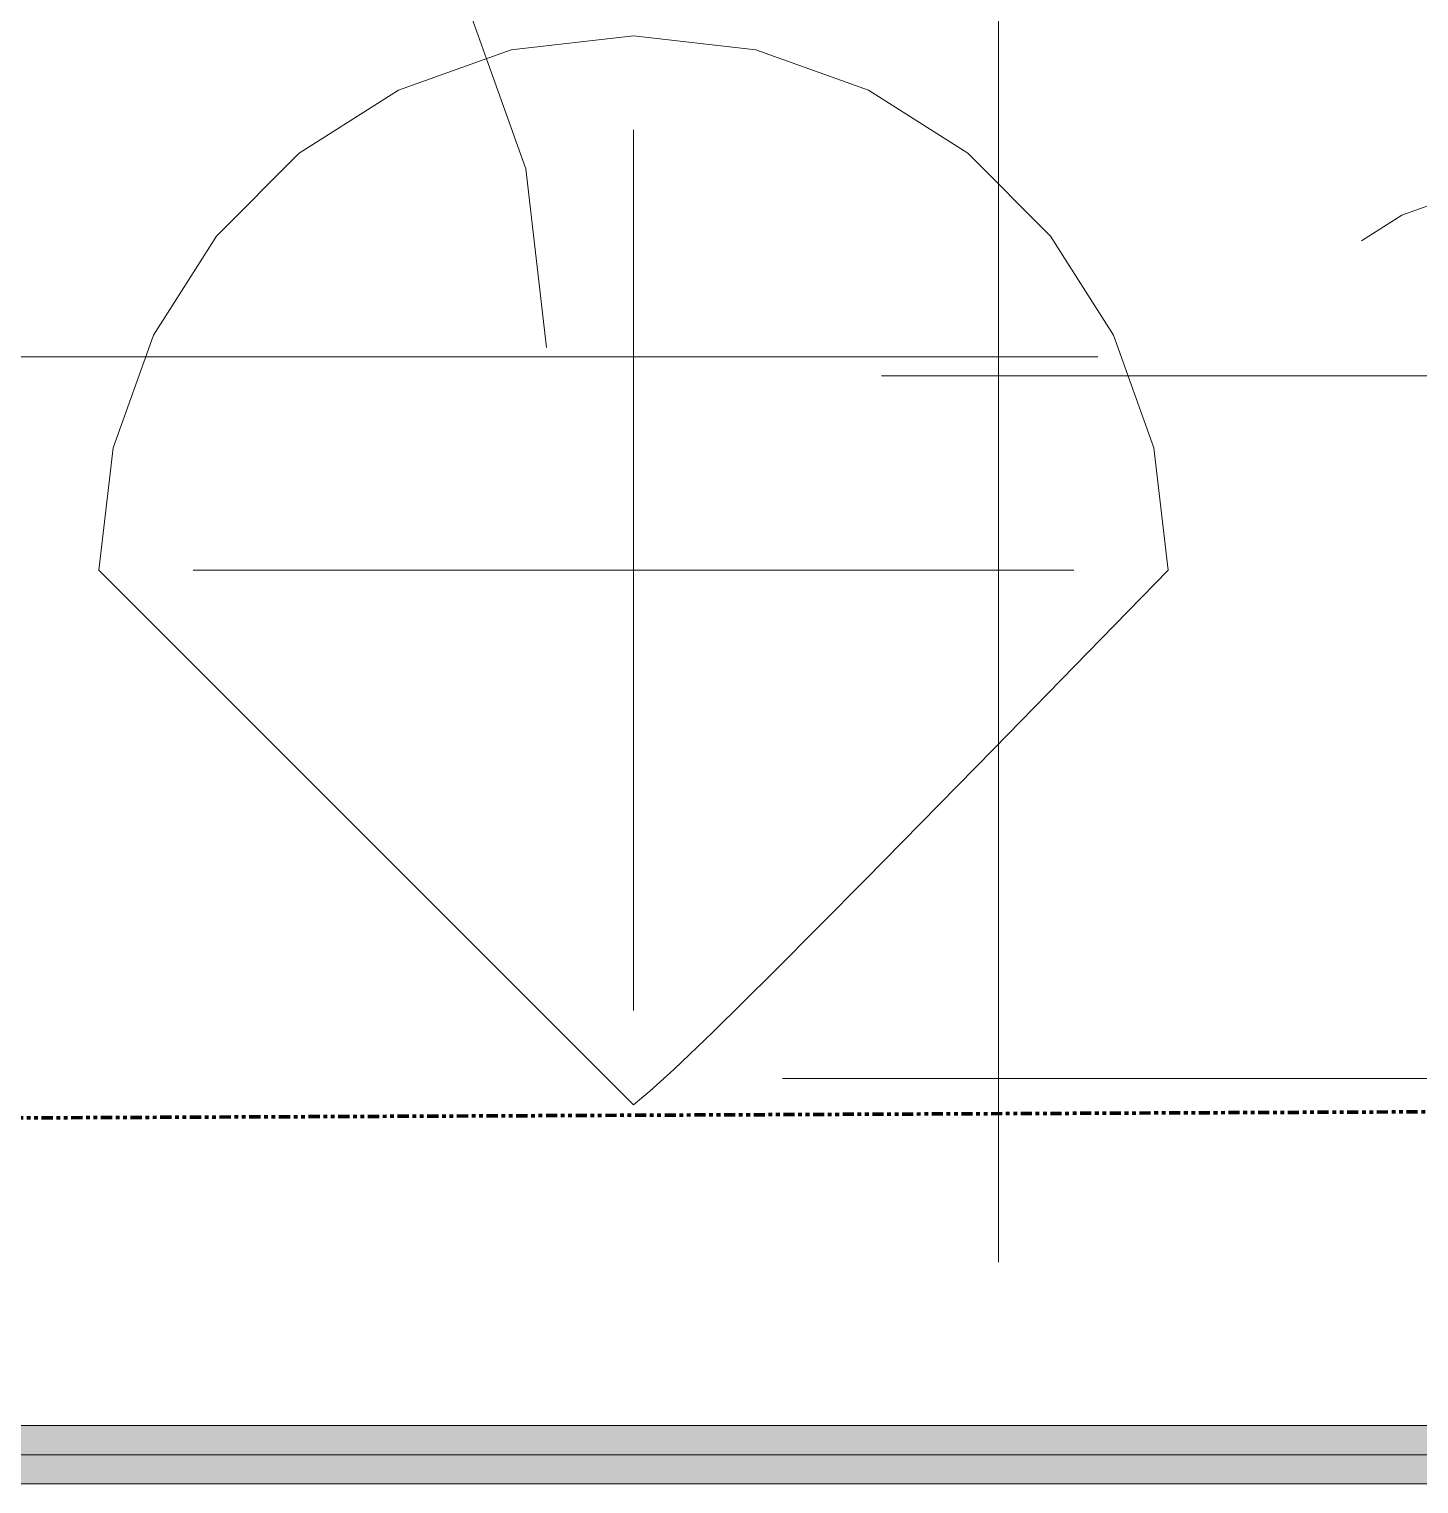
# Model space of a CAD drawing. Header units: inches. Extents: x 9391 to 11530, y 1186 to 2858.
# Drawn here: x 11108.25 to 11155.09, y 2603.6 to 2652.62 of the extents above; entities that cross this region are included whole.
import ezdxf

# ---------------------------------------------------------------- set-up
doc = ezdxf.new("R2010")
doc.units = ezdxf.units.IN
doc.header["$MEASUREMENT"] = 0
doc.linetypes.add('Double Dash 3_8_', pattern=[1, 0.375, -0.125, 0.125, -0.125, 0.125, -0.125])
for name, color, linetype, lineweight in [('A-DETL-GENF-1', 254, 'Continuous', 9), ('A-DETL-GENF-3', 9, 'Continuous', 9), ('A-FLOR-HRAL', 11, 'Continuous', 9), ('C-PROP-LINE', 91, 'Double Dash 3_8_', 211)]:
    doc.layers.add(name, color=color, linetype=linetype, lineweight=lineweight)

# ---------------------------------------------------------------- blocks, each defined once
blk = doc.blocks.new('meyer lilac 26082 - meyer lilac 26082-1542758-FLOOR PLAN - ROOF')
at = {"layer": 'A-DETL-GENF-1'}
for p, q in [((24.821, 12.146), (25.573, 10.045)), ((8.214, 0), (15.995, 0)), ((15.995, 0), (24.248, 0)), ((24.248, 0), (25.806, 0)), ((25.806, 0), (27.312, 0)), ((27.312, 0), (28.715, 0)), ((31.557, 0), (28.492, 0)), ((28.715, 0), (29.963, 0)), ((29.963, 0), (31.005, 0)), ((31.005, 0), (31.79, 0)), ((35.566, 0), (31.557, 0)), ((31.79, 0), (32.265, 0)), ((32.265, 0), (32.554, 0)), ((32.554, 0), (32.819, 0)), ((32.819, 0), (33.063, 0)), ((33.063, 0), (33.29, 0)), ((33.29, 0), (33.505, 0)), ((33.505, 0), (33.712, 0)), ((33.712, 0), (33.915, 0)), ((33.915, 0), (38.395, 0)), ((43.818, 0), (35.566, 0)), ((38.395, 0), (41.932, 0)), ((46.176, 0), (41.696, 0)), ((41.696, 0), (43.818, 0)), ((41.932, 0), (46.176, 0)), ((12.93, 0), (7.979, 0)), ((25.191, 0), (12.93, 0)), ((28.492, 0), (25.191, 0))]:
    blk.add_line(p, q, dxfattribs=at)
at = {"layer": 'A-DETL-GENF-3'}
for p, q in [((25.573, 10.045), (26.902, 6.331)), ((26.902, 6.331), (27.595, 0.317))]:
    blk.add_line(p, q, dxfattribs=at)
blk = doc.blocks.new('switchgrass 26764 - switchgrass 26764-1542757-FLOOR PLAN - ROOF')
at = {"layer": 'A-DETL-GENF-1'}
for p, q in [((-4.127, 17.537), (0, 18.013)), ((0, 18.013), (4.127, 17.537)), ((-7.918, 16.181), (-4.127, 17.537)), ((4.127, 17.537), (7.918, 16.181)), ((-11.263, 14.053), (-7.918, 16.181)), ((7.918, 16.181), (11.263, 14.053)), ((0, 14.405), (0, 14.839)), ((0, 14.839), (0, 14.458)), ((0, 14.458), (0, 13.454)), ((0, 13.828), (0, 14.405)), ((0, 10.265), (0, 14.289)), ((0, 14.289), (0, 13.936)), ((-14.053, 11.263), (-11.263, 14.053)), ((0, 13.936), (0, 13.61)), ((0, 13.378), (0, 13.828)), ((11.263, 14.053), (14.053, 11.263)), ((0, 13.61), (0, 13.295)), ((0, 13.454), (0, 12.037)), ((0, 12.844), (0, 13.378)), ((0, 13.295), (0, 12.976)), ((0, 12.976), (0, 11.829)), ((0, 12.667), (0, 12.957)), ((0, 12.957), (0, 12.8)), ((0, 12.246), (0, 12.844)), ((0, 12.8), (0, 12.372)), ((0, 10.496), (0, 12.667)), ((0, 12.372), (0, 11.733)), ((0, 11.501), (0, 12.351)), ((0, 12.351), (0, 12.043)), ((0, 11.603), (0, 12.246)), ((0, 12.043), (0, 11.232)), ((0, 12.037), (0, 10.417)), ((0, 11.829), (0, 11.54)), ((0, 11.654), (0, 11.799)), ((0, 11.799), (0, 10.933)), ((0, 11.733), (0, 10.947)), ((0, 9.048), (0, 11.654)), ((0, 10.348), (0, 11.631)), ((0, 11.631), (0, 11.52)), ((0, 10.933), (0, 11.603)), ((0, 11.54), (0, 10.978)), ((0, 11.52), (0, 11.214)), ((0, 10.527), (0, 11.501)), ((-16.181, 7.918), (-14.053, 11.263)), ((0, 11.232), (0, 10.088)), ((0, 11.214), (0, 10.758)), ((0, 10.978), (0, 10.483)), ((0, 10.947), (0, 10.076)), ((14.053, 11.263), (16.181, 7.918)), ((0, 10.758), (0, 10.197)), ((0, 9.507), (0, 10.527)), ((0, 7.456), (0, 10.496)), ((0, 10.483), (0, 8.324)), ((0, 10.417), (0, 8.805)), ((0, 9.308), (0, 10.348)), ((0, 9.868), (0, 10.265)), ((0, 10.206), (0, 10.221)), ((0, 10.221), (0, 10.153)), ((0, 8.491), (0, 10.206)), ((0, 10.197), (0, 9.575)), ((0, 10.153), (0, 9.631)), ((0, 10.088), (0, 8.78)), ((0, 10.076), (0, 9.181)), ((0, 9.488), (0, 9.868)), ((0, 9.631), (0, 9.193)), ((0, 9.575), (0, 8.936)), ((0, 8.519), (0, 9.507)), ((0, 8.414), (0, 9.488)), ((0, 8.493), (0, 9.308)), ((0, 9.193), (0, 9.145)), ((0, 9.181), (0, 8.324)), ((0, 9.145), (0, 8.98)), ((0, 8.324), (0, 9.048)), ((0, 8.98), (0, 8.084)), ((0, 8.936), (0, 8.324)), ((0, 8.805), (0, 7.41)), ((0, 8.78), (0, 7.479)), ((0, 7.639), (0, 8.519)), ((0, 7.888), (0, 8.493)), ((0, 7.298), (0, 8.491)), ((0, 8.185), (0, 8.469)), ((0, 8.469), (0, 8.464)), ((0, 8.464), (0, 6.519)), ((0, 8.324), (0, 8.414)), ((-17.537, 4.127), (-16.181, 7.918)), ((0, 8.324), (0, 7.166)), ((0, 5.443), (0, 8.185)), ((0, 8.084), (0, 7.456)), ((0, 7.476), (0, 7.888)), ((16.181, 7.918), (17.537, 4.127)), ((0, 6.947), (0, 7.639)), ((0, 4.415), (0, 7.6)), ((0, 7.6), (0, 7.525)), ((0, 7.525), (0, 7.312)), ((0, 7.479), (0, 6.354)), ((0, 7.166), (0, 7.476)), ((0, 7.41), (0, 6.442)), ((0, 7.312), (0, 6.981)), ((0, 6.531), (0, 7.298)), ((0, 6.981), (0, 6.55)), ((0, 6.519), (0, 6.947)), ((0, 6.55), (0, 6.038)), ((0, 6.098), (0, 6.531)), ((0, 6.442), (0, 4.415)), ((0, 6.354), (0, 5.574)), ((0, 5.858), (0, 6.098)), ((0, 6.038), (0, 5.465)), ((0, 5.764), (0, 5.863)), ((0, 5.863), (0, 5.858)), ((0, 5.639), (0, 5.764)), ((0, 5.217), (0, 5.639)), ((0, 5.574), (0, 4.37)), ((0, 5.465), (0, 4.85)), ((0, 5.284), (0, 5.443)), ((0, 4.831), (0, 5.284)), ((0, 5.093), (0, 5.217)), ((0, 4.995), (0, 5.093)), ((0, 5.002), (0, 5.012)), ((0, 5.012), (0, 5)), ((0, 4.97), (0, 5.002)), ((0, 5), (0, 4.995)), ((0, 4.907), (0, 4.97)), ((0, 4.807), (0, 4.907)), ((0, 4.85), (0, 4.831)), ((0, 4.66), (0, 4.807)), ((0, -3.367), (0, 4.66)), ((-18.013, 0), (-17.537, 4.127)), ((0, 4.37), (0, 3.547)), ((17.537, 4.127), (18.013, 0)), ((0, 3.547), (0, 2.873)), ((0, 2.873), (0, 2.332)), ((0, 2.332), (0, 1.901)), ((0, 1.901), (0, 1.086)), ((0, 1.086), (0, 0.615)), ((0, 0.654), (0, 0.666)), ((0, 0.666), (0, 0.666)), ((0, 0.666), (0, 0.651)), ((0, 0.631), (0, 0.654)), ((0, 0.651), (0, 0.362)), ((0, 0.598), (0, 0.631)), ((0, 0.615), (0, 0.354)), ((0, 0.556), (0, 0.598)), ((0, 0.507), (0, 0.556)), ((0, 0.354), (0, 0.507)), ((-18.013, 0), (0, -18.013)), ((-11.501, 0), (-12.351, 0)), ((-12.351, 0), (-12.043, 0)), ((-12.043, 0), (-11.232, 0)), ((-10.527, 0), (-11.501, 0)), ((-11.232, 0), (-10.088, 0)), ((-9.507, 0), (-10.527, 0)), ((-10.088, 0), (-8.78, 0)), ((-8.519, 0), (-9.507, 0)), ((-8.78, 0), (-7.479, 0)), ((-7.639, 0), (-8.519, 0)), ((-8.464, 0), (-6.519, 0)), ((-6.947, 0), (-7.639, 0)), ((-7.479, 0), (-6.354, 0)), ((-6.519, 0), (-6.947, 0)), ((-6.354, 0), (-5.574, 0)), ((-5.574, 0), (-4.37, 0)), ((-4.37, 0), (-3.547, 0)), ((-3.547, 0), (-2.873, 0)), ((-0.654, 0), (-0.666, 0)), ((-0.666, 0), (-0.666, 0)), ((-0.666, 0), (-0.651, 0)), ((-0.631, 0), (-0.654, 0)), ((-0.651, 0), (-0.362, 0)), ((-0.598, 0), (-0.631, 0)), ((-0.556, 0), (-0.598, 0)), ((-0.507, 0), (-0.556, 0)), ((-0.354, 0), (-0.507, 0)), ((1.375, 0), (-0.362, 0)), ((0, -1.375), (0, 0.362)), ((-14.405, 0), (-14.839, 0)), ((-14.839, 0), (-14.458, 0)), ((-14.458, 0), (-13.454, 0)), ((-13.828, 0), (-14.405, 0)), ((-10.265, 0), (-14.289, 0)), ((-14.289, 0), (-13.936, 0)), ((-13.936, 0), (-13.61, 0)), ((-13.378, 0), (-13.828, 0)), ((-13.61, 0), (-13.295, 0)), ((-13.454, 0), (-12.037, 0)), ((-12.844, 0), (-13.378, 0)), ((-13.295, 0), (-12.976, 0)), ((-12.976, 0), (-11.829, 0)), ((-12.667, 0), (-12.957, 0)), ((-12.957, 0), (-12.8, 0)), ((-12.246, 0), (-12.844, 0)), ((-12.8, 0), (-12.372, 0)), ((-10.496, 0), (-12.667, 0)), ((-12.372, 0), (-11.733, 0)), ((-11.603, 0), (-12.246, 0)), ((-12.037, 0), (-10.417, 0)), ((-11.829, 0), (-11.54, 0)), ((-11.654, 0), (-11.799, 0)), ((-11.799, 0), (-10.933, 0)), ((-11.733, 0), (-10.947, 0)), ((-9.048, 0), (-11.654, 0)), ((-10.348, 0), (-11.631, 0)), ((-11.631, 0), (-11.52, 0)), ((-10.933, 0), (-11.603, 0)), ((-11.54, 0), (-10.978, 0)), ((-11.52, 0), (-11.214, 0)), ((-11.214, 0), (-10.758, 0)), ((-10.978, 0), (-10.483, 0)), ((-10.947, 0), (-10.076, 0)), ((-10.758, 0), (-10.197, 0)), ((-7.456, 0), (-10.496, 0)), ((-10.483, 0), (-8.324, 0)), ((-10.417, 0), (-8.805, 0)), ((-9.308, 0), (-10.348, 0)), ((-9.868, 0), (-10.265, 0)), ((-10.206, 0), (-10.221, 0)), ((-10.221, 0), (-10.153, 0)), ((-8.491, 0), (-10.206, 0)), ((-10.197, 0), (-9.575, 0)), ((-10.153, 0), (-9.631, 0)), ((-10.076, 0), (-9.181, 0)), ((-9.488, 0), (-9.868, 0)), ((-9.631, 0), (-9.193, 0)), ((-9.575, 0), (-8.936, 0)), ((-8.414, 0), (-9.488, 0)), ((-8.493, 0), (-9.308, 0)), ((-9.193, 0), (-9.145, 0)), ((-9.181, 0), (-8.324, 0)), ((-9.145, 0), (-8.98, 0)), ((-8.324, 0), (-9.048, 0)), ((-8.98, 0), (-8.084, 0)), ((-8.936, 0), (-8.324, 0)), ((-8.805, 0), (-7.41, 0)), ((-7.888, 0), (-8.493, 0)), ((-7.298, 0), (-8.491, 0)), ((-8.185, 0), (-8.469, 0)), ((-8.469, 0), (-8.464, 0)), ((-8.324, 0), (-8.414, 0)), ((-8.324, 0), (-7.166, 0)), ((-5.443, 0), (-8.185, 0)), ((-8.084, 0), (-7.456, 0)), ((-7.476, 0), (-7.888, 0)), ((-4.415, 0), (-7.6, 0)), ((-7.6, 0), (-7.525, 0)), ((-7.525, 0), (-7.312, 0)), ((-7.166, 0), (-7.476, 0)), ((-7.41, 0), (-6.442, 0)), ((-7.312, 0), (-6.981, 0)), ((-6.531, 0), (-7.298, 0)), ((-6.981, 0), (-6.55, 0)), ((-6.55, 0), (-6.038, 0)), ((-6.098, 0), (-6.531, 0)), ((-6.442, 0), (-4.415, 0)), ((-5.858, 0), (-6.098, 0)), ((-6.038, 0), (-5.465, 0)), ((-5.764, 0), (-5.863, 0)), ((-5.863, 0), (-5.858, 0)), ((-5.639, 0), (-5.764, 0)), ((-5.217, 0), (-5.639, 0)), ((-5.465, 0), (-4.85, 0)), ((-5.284, 0), (-5.443, 0)), ((-4.831, 0), (-5.284, 0)), ((-5.093, 0), (-5.217, 0)), ((-4.995, 0), (-5.093, 0)), ((-5.002, 0), (-5.012, 0)), ((-5.012, 0), (-5, 0)), ((-4.97, 0), (-5.002, 0)), ((-5, 0), (-4.995, 0)), ((-4.907, 0), (-4.97, 0)), ((-4.807, 0), (-4.907, 0)), ((-4.85, 0), (-4.831, 0)), ((-4.66, 0), (-4.807, 0)), ((3.367, 0), (-4.66, 0)), ((-2.873, 0), (-2.332, 0)), ((-2.332, 0), (-1.901, 0)), ((-1.901, 0), (-1.086, 0)), ((-1.086, 0), (-0.615, 0)), ((-0.615, 0), (-0.354, 0)), ((1.375, 0), (1.427, 0)), ((1.427, 0), (1.494, 0)), ((1.494, 0), (1.57, 0)), ((1.57, 0), (1.648, 0)), ((1.648, 0), (1.718, 0)), ((1.718, 0), (1.775, 0)), ((1.775, 0), (1.81, 0)), ((1.81, 0), (3.113, 0)), ((3.113, 0), (3.692, 0)), ((3.547, 0), (3.257, 0)), ((3.257, 0), (3.547, 0)), ((3.484, 0), (3.367, 0)), ((3.564, 0), (3.484, 0)), ((4.883, 0), (3.547, 0)), ((3.547, 0), (3.606, 0)), ((3.615, 0), (3.564, 0)), ((3.606, 0), (3.694, 0)), ((3.641, 0), (3.615, 0)), ((3.937, 0), (3.641, 0)), ((3.692, 0), (5.574, 0)), ((3.694, 0), (3.799, 0)), ((3.799, 0), (3.907, 0)), ((3.907, 0), (4.006, 0)), ((4.524, 0), (3.937, 0)), ((4.006, 0), (4.083, 0)), ((4.083, 0), (4.126, 0)), ((4.126, 0), (4.345, 0)), ((4.309, 0), (4.282, 0)), ((4.282, 0), (4.335, 0)), ((4.737, 0), (4.309, 0)), ((4.335, 0), (4.886, 0)), ((4.345, 0), (4.936, 0)), ((5.517, 0), (4.524, 0)), ((5.51, 0), (4.737, 0)), ((4.995, 0), (4.883, 0)), ((4.886, 0), (4.995, 0)), ((4.936, 0), (5.803, 0)), ((7.89, 0), (5.429, 0)), ((5.429, 0), (6.539, 0)), ((5.574, 0), (5.51, 0)), ((7.014, 0), (5.517, 0)), ((5.803, 0), (6.846, 0)), ((6.442, 0), (6.153, 0)), ((6.153, 0), (7.532, 0)), ((7.021, 0), (6.442, 0)), ((6.539, 0), (7.573, 0)), ((6.846, 0), (7.969, 0)), ((10.28, 0), (7.014, 0)), ((7.136, 0), (7.021, 0)), ((7.461, 0), (7.136, 0)), ((7.807, 0), (7.228, 0)), ((7.228, 0), (7.535, 0)), ((8.759, 0), (7.456, 0)), ((7.456, 0), (11.943, 0)), ((7.967, 0), (7.461, 0)), ((7.532, 0), (9.787, 0)), ((7.535, 0), (8.377, 0)), ((7.573, 0), (8.568, 0)), ((9.627, 0), (7.807, 0)), ((8.759, 0), (7.89, 0)), ((8.625, 0), (7.967, 0)), ((7.969, 0), (9.073, 0)), ((8.571, 0), (8.179, 0)), ((8.179, 0), (9.048, 0)), ((8.374, 0), (8.37, 0)), ((8.37, 0), (8.667, 0)), ((8.547, 0), (8.374, 0)), ((8.377, 0), (10.254, 0)), ((8.821, 0), (8.547, 0)), ((8.568, 0), (9.561, 0)), ((9.065, 0), (8.571, 0)), ((10.28, 0), (8.625, 0)), ((8.667, 0), (9.171, 0)), ((10.93, 0), (8.759, 0)), ((8.805, 0), (8.759, 0)), ((8.857, 0), (8.805, 0)), ((9.158, 0), (8.821, 0)), ((8.912, 0), (8.857, 0)), ((9.559, 0), (8.903, 0)), ((8.903, 0), (9.627, 0)), ((8.964, 0), (8.912, 0)), ((9.007, 0), (8.964, 0)), ((9.037, 0), (9.007, 0)), ((9.048, 0), (9.037, 0)), ((10.197, 0), (9.065, 0)), ((9.073, 0), (10.061, 0)), ((9.516, 0), (9.158, 0)), ((9.171, 0), (10.978, 0)), ((11.075, 0), (9.338, 0)), ((9.338, 0), (9.366, 0)), ((9.366, 0), (10.422, 0)), ((9.856, 0), (9.516, 0)), ((10.121, 0), (9.559, 0)), ((9.561, 0), (10.586, 0)), ((12.957, 0), (9.772, 0)), ((9.772, 0), (9.832, 0)), ((9.787, 0), (10.793, 0)), ((9.832, 0), (11.109, 0)), ((10.139, 0), (9.856, 0)), ((10.061, 0), (10.351, 0)), ((10.617, 0), (10.121, 0)), ((10.323, 0), (10.139, 0)), ((11.254, 0), (10.197, 0)), ((10.254, 0), (10.583, 0)), ((11.22, 0), (10.28, 0)), ((10.493, 0), (10.28, 0)), ((10.681, 0), (10.323, 0)), ((10.351, 0), (10.604, 0)), ((10.422, 0), (10.681, 0)), ((10.583, 0), (10.493, 0)), ((10.586, 0), (11.68, 0)), ((10.604, 0), (11.257, 0)), ((11.53, 0), (10.617, 0)), ((10.785, 0), (10.641, 0)), ((10.641, 0), (11.262, 0)), ((11.402, 0), (10.785, 0)), ((10.793, 0), (11.806, 0)), ((10.981, 0), (10.93, 0)), ((10.978, 0), (11.364, 0)), ((11.33, 0), (10.981, 0)), ((13.391, 0), (11.075, 0)), ((12.665, 0), (11.079, 0)), ((11.079, 0), (12.957, 0)), ((11.109, 0), (11.364, 0)), ((11.364, 0), (11.22, 0)), ((11.654, 0), (11.254, 0)), ((11.257, 0), (12.146, 0)), ((11.262, 0), (11.811, 0)), ((11.364, 0), (11.33, 0)), ((12.047, 0), (11.402, 0)), ((12.002, 0), (11.53, 0)), ((11.683, 0), (11.654, 0)), ((11.68, 0), (12.879, 0)), ((11.724, 0), (11.683, 0)), ((11.773, 0), (11.724, 0)), ((11.824, 0), (11.773, 0)), ((11.806, 0), (12.891, 0)), ((11.811, 0), (12.286, 0)), ((11.873, 0), (11.824, 0)), ((11.914, 0), (11.873, 0)), ((11.943, 0), (11.914, 0)), ((13.681, 0), (11.943, 0)), ((11.943, 0), (12.665, 0)), ((12.523, 0), (12.002, 0)), ((13.91, 0), (12.047, 0)), ((12.146, 0), (13.989, 0)), ((18.013, 0), (12.159, -6.005)), ((12.286, 0), (12.683, 0)), ((12.545, 0), (12.523, 0)), ((12.874, 0), (12.545, 0)), ((12.683, 0), (13.001, 0)), ((12.879, 0), (12.874, 0)), ((12.891, 0), (14.115, 0)), ((13.001, 0), (13.238, 0)), ((13.238, 0), (13.391, 0)), ((13.75, 0), (13.681, 0)), ((13.83, 0), (13.75, 0)), ((13.912, 0), (13.83, 0)), ((14.423, 0), (13.91, 0)), ((13.99, 0), (13.912, 0)), ((13.989, 0), (14.619, 0)), ((14.054, 0), (13.99, 0)), ((14.099, 0), (14.054, 0)), ((14.115, 0), (14.099, 0)), ((14.839, 0), (14.423, 0)), ((14.619, 0), (14.839, 0)), ((0, -1.375), (0, -1.427)), ((0, -1.427), (0, -1.494)), ((0, -1.494), (0, -1.57)), ((0, -1.57), (0, -1.648)), ((0, -1.648), (0, -1.718)), ((0, -1.718), (0, -1.775)), ((0, -1.775), (0, -1.81)), ((0, -1.81), (0, -3.113)), ((0, -3.113), (0, -3.692)), ((0, -3.547), (0, -3.257)), ((0, -3.257), (0, -3.547)), ((0, -3.484), (0, -3.367)), ((0, -3.564), (0, -3.484)), ((0, -4.883), (0, -3.547)), ((0, -3.547), (0, -3.606)), ((0, -3.615), (0, -3.564)), ((0, -3.606), (0, -3.694)), ((0, -3.641), (0, -3.615)), ((0, -3.937), (0, -3.641)), ((0, -3.692), (0, -5.574)), ((0, -3.694), (0, -3.799)), ((0, -3.799), (0, -3.907)), ((0, -3.907), (0, -4.006)), ((0, -4.524), (0, -3.937)), ((0, -4.006), (0, -4.083)), ((0, -4.083), (0, -4.126)), ((0, -4.126), (0, -4.345)), ((0, -4.309), (0, -4.282)), ((0, -4.282), (0, -4.335)), ((0, -4.737), (0, -4.309)), ((0, -4.335), (0, -4.886)), ((0, -4.345), (0, -4.936)), ((0, -5.517), (0, -4.524)), ((0, -5.51), (0, -4.737)), ((0, -4.995), (0, -4.883)), ((0, -4.886), (0, -4.995)), ((0, -4.936), (0, -5.803)), ((0, -7.89), (0, -5.429)), ((0, -5.429), (0, -6.539)), ((0, -5.574), (0, -5.51)), ((0, -7.014), (0, -5.517)), ((0, -5.803), (0, -6.846)), ((0, -6.442), (0, -6.153)), ((0, -6.153), (0, -7.532)), ((12.159, -6.005), (7.82, -10.426)), ((0, -7.021), (0, -6.442)), ((0, -6.539), (0, -7.573)), ((0, -6.846), (0, -7.969)), ((0, -10.28), (0, -7.014)), ((0, -7.136), (0, -7.021)), ((0, -7.461), (0, -7.136)), ((0, -7.807), (0, -7.228)), ((0, -7.228), (0, -7.535)), ((0, -8.759), (0, -7.456)), ((0, -7.456), (0, -11.943)), ((0, -7.967), (0, -7.461)), ((0, -7.532), (0, -9.787)), ((0, -7.535), (0, -8.377)), ((0, -7.573), (0, -8.568)), ((0, -9.627), (0, -7.807)), ((0, -8.759), (0, -7.89)), ((0, -8.625), (0, -7.967)), ((0, -7.969), (0, -9.073)), ((0, -8.571), (0, -8.179)), ((0, -8.179), (0, -9.048)), ((0, -8.374), (0, -8.37)), ((0, -8.37), (0, -8.667)), ((0, -8.547), (0, -8.374)), ((0, -8.377), (0, -10.254)), ((0, -8.821), (0, -8.547)), ((0, -8.568), (0, -9.561)), ((0, -9.065), (0, -8.571)), ((0, -10.28), (0, -8.625)), ((0, -8.667), (0, -9.171)), ((0, -10.93), (0, -8.759)), ((0, -8.805), (0, -8.759)), ((0, -8.858), (0, -8.805)), ((0, -9.158), (0, -8.821)), ((0, -8.912), (0, -8.858)), ((0, -9.559), (0, -8.903)), ((0, -8.903), (0, -9.627)), ((0, -8.964), (0, -8.912)), ((0, -9.007), (0, -8.964)), ((0, -9.037), (0, -9.007)), ((0, -9.048), (0, -9.037)), ((0, -10.197), (0, -9.065)), ((0, -9.073), (0, -10.061)), ((0, -9.516), (0, -9.158)), ((0, -9.171), (0, -10.978)), ((0, -11.075), (0, -9.338)), ((0, -9.338), (0, -9.366)), ((0, -9.366), (0, -10.422)), ((0, -9.856), (0, -9.516)), ((0, -10.121), (0, -9.559)), ((0, -9.561), (0, -10.586)), ((0, -12.957), (0, -9.772)), ((0, -9.772), (0, -9.832)), ((0, -9.787), (0, -10.793)), ((0, -9.832), (0, -11.109)), ((0, -10.139), (0, -9.856)), ((0, -10.061), (0, -10.351)), ((0, -10.617), (0, -10.121)), ((0, -10.323), (0, -10.139)), ((0, -11.254), (0, -10.197)), ((0, -10.254), (0, -10.583)), ((0, -11.22), (0, -10.28)), ((0, -10.493), (0, -10.28)), ((0, -10.681), (0, -10.323)), ((0, -10.351), (0, -10.604)), ((0, -10.422), (0, -10.681)), ((0, -10.583), (0, -10.493)), ((0, -10.586), (0, -11.68)), ((0, -10.604), (0, -11.257)), ((0, -11.53), (0, -10.617)), ((0, -10.785), (0, -10.641)), ((0, -10.641), (0, -11.262)), ((0, -11.402), (0, -10.785)), ((7.82, -10.426), (4.741, -13.527)), ((0, -10.793), (0, -11.806)), ((0, -10.981), (0, -10.93)), ((0, -10.978), (0, -11.364)), ((0, -11.33), (0, -10.981)), ((0, -13.391), (0, -11.075)), ((0, -12.665), (0, -11.079)), ((0, -11.079), (0, -12.957)), ((0, -11.109), (0, -11.364)), ((0, -11.364), (0, -11.22)), ((0, -11.654), (0, -11.254)), ((0, -11.257), (0, -12.146)), ((0, -11.262), (0, -11.811)), ((0, -11.364), (0, -11.33)), ((0, -12.047), (0, -11.402)), ((0, -12.002), (0, -11.53)), ((0, -11.683), (0, -11.654)), ((0, -11.68), (0, -12.879)), ((0, -11.724), (0, -11.683)), ((0, -11.773), (0, -11.724)), ((0, -11.824), (0, -11.773)), ((0, -11.806), (0, -12.891)), ((0, -11.811), (0, -12.286)), ((0, -11.873), (0, -11.824)), ((0, -11.914), (0, -11.873)), ((0, -11.943), (0, -11.914)), ((0, -13.681), (0, -11.943)), ((0, -11.943), (0, -12.665)), ((0, -12.523), (0, -12.002)), ((0, -13.91), (0, -12.047)), ((0, -12.146), (0, -13.989)), ((0, -12.286), (0, -12.683)), ((0, -12.545), (0, -12.523)), ((0, -12.874), (0, -12.545)), ((0, -12.683), (0, -13.001)), ((0, -12.879), (0, -12.874)), ((0, -12.891), (0, -14.115)), ((0, -13.001), (0, -13.238)), ((0, -13.238), (0, -13.391)), ((0, -13.75), (0, -13.681)), ((4.741, -13.527), (2.673, -15.572)), ((0, -13.83), (0, -13.75)), ((0, -13.912), (0, -13.83)), ((0, -14.423), (0, -13.91)), ((0, -13.99), (0, -13.912)), ((0, -13.989), (0, -14.619)), ((0, -14.054), (0, -13.99)), ((0, -14.099), (0, -14.054)), ((0, -14.115), (0, -14.099)), ((0, -14.839), (0, -14.423)), ((0, -14.619), (0, -14.839)), ((2.673, -15.572), (1.361, -16.826)), ((1.361, -16.826), (0.554, -17.551)), ((0.554, -17.551), (0, -18.013))]:
    blk.add_line(p, q, dxfattribs=at)
blk = doc.blocks.new('orange tree 26119 - orange tree 26119-V99-FLOOR PLAN - ROOF')
at = {"layer": 'A-DETL-GENF-1'}
for p, q in [((0, -21.4), (0, -31.482)), ((0, -29.26), (0, -25.843)), ((0, -36.95), (0, -29.26)), ((0, -31.482), (0, -33.361)), ((0, -33.361), (0, -41.393)), ((0, -37.975), (0, -34.387)), ((0, -34.387), (0, -36.095)), ((0, -36.095), (0, -36.95)), ((0, -39.342), (0, -37.633)), ((0, -37.633), (0, -37.975)), ((0, -43.956), (0, -39.342)), ((0, -41.393), (0, -45.323)), ((0, -47.032), (0, -43.956)), ((0, -45.323), (0, -56.259)), ((0, -49.766), (0, -47.032)), ((0, -50.449), (0, -49.766)), ((0, -55.234), (0, -50.449)), ((0, -57.113), (0, -55.234)), ((0, -56.259), (0, -58.48)), ((0, -61.898), (0, -57.113)), ((0, -64.974), (0, -57.455)), ((0, -57.455), (0, -64.119)), ((0, -59.676), (0, -58.309)), ((0, -58.309), (0, -63.265)), ((0, -58.48), (0, -66.511)), ((0, -66.511), (0, -59.676)), ((0, -64.119), (0, -59.847)), ((0, -59.847), (0, -63.436)), ((0, -64.29), (0, -60.018)), ((0, -60.018), (0, -62.41)), ((0, -64.29), (0, -61.385)), ((0, -61.385), (0, -61.556)), ((0, -61.556), (0, -64.29)), ((0, -62.069), (0, -61.898)), ((0, -64.461), (0, -62.069)), ((0, -67.537), (0, -62.24)), ((0, -62.24), (0, -64.29)), ((0, -62.41), (0, -67.366)), ((0, -63.265), (0, -66.341)), ((0, -63.436), (0, -66.853)), ((0, -66.853), (0, -64.461)), ((0, -67.708), (0, -64.803)), ((0, -64.803), (0, -68.049)), ((0, -68.733), (0, -64.974)), ((0, -66.341), (0, -67.537)), ((0, -67.366), (0, -67.708)), ((0, -68.049), (0, -68.733))]:
    blk.add_line(p, q, dxfattribs=at)
blk = doc.blocks.new('holly 26751 - holly 26751-V117-FLOOR PLAN - ROOF')
at = {"layer": 'A-DETL-GENF-1'}
for p, q in [((-14.243, 29.106), (-7.425, 31.546)), ((-15.604, 28.241), (-14.243, 29.106)), ((-35.033, 0), (-35.117, 0)), ((-35.117, 0), (-34.756, 0)), ((-33.805, 0), (-35.033, 0)), ((-34.756, 0), (-33.782, 0)), ((-34.526, 0), (-34.675, 0)), ((-34.675, 0), (-34.593, 0)), ((-34.669, 0), (-34.521, 0)), ((-34.593, 0), (-34.228, 0)), ((-34.407, 0), (-34.526, 0)), ((-34.521, 0), (-34.45, 0)), ((-34.45, 0), (-34.335, 0)), ((-33.81, 0), (-34.407, 0)), ((-34.228, 0), (-33.038, 0)), ((-33.879, 0), (-33.93, 0)), ((-33.93, 0), (-32.74, 0)), ((-33.534, 0), (-33.879, 0)), ((-33.782, 0), (-33.81, 0)), ((-33.633, 0), (-33.805, 0)), ((-33.568, 0), (-33.631, 0)), ((-33.631, 0), (-33.621, 0)), ((-33.621, 0), (-33.525, 0)), ((-33.441, 0), (-33.568, 0)), ((-33.351, 0), (-33.534, 0)), ((-33.525, 0), (-33.335, 0)), ((-33.261, 0), (-33.441, 0)), ((-33.335, 0), (-33.351, 0)), ((-33.038, 0), (-33.261, 0)), ((-32.74, 0), (-32.69, 0)), ((-32.69, 0), (-32.171, 0)), ((-32.171, 0), (-31.698, 0)), ((-31.698, 0), (-31.657, 0)), ((-31.657, 0), (-31.538, 0)), ((-31.538, 0), (-31.35, 0)), ((-31.35, 0), (-31.1, 0)), ((-30.061, 0), (-31.252, 0)), ((-31.252, 0), (-27.383, 0)), ((-31.1, 0), (-30.797, 0)), ((-30.797, 0), (-30.448, 0)), ((-30.448, 0), (-30.061, 0)), ((-27.383, 0), (-25.142, 0)), ((-27.151, 0), (-27.175, 0)), ((-27.175, 0), (-27.172, 0)), ((-27.172, 0), (-27.143, 0)), ((-27.102, 0), (-27.151, 0)), ((-27.143, 0), (-27.085, 0)), ((-27.03, 0), (-27.102, 0)), ((-27.085, 0), (-26.966, 0)), ((-26.936, 0), (-27.03, 0)), ((-26.966, 0), (-25.746, 0)), ((-26.801, 0), (-26.936, 0)), ((-25.727, 0), (-26.801, 0)), ((-25.746, 0), (-25.316, 0)), ((-25.151, 0), (-25.727, 0)), ((-25.316, 0), (-25.3, 0)), ((-25.3, 0), (-23.92, 0)), ((-24.991, 0), (-25.151, 0)), ((-25.142, 0), (-24.889, 0)), ((-24.88, 0), (-24.991, 0)), ((-24.889, 0), (-24.857, 0)), ((-24.855, 0), (-24.88, 0)), ((-24.857, 0), (-24.855, 0)), ((-23.92, 0), (-23.112, 0)), ((-23.112, 0), (-20.984, 0)), ((-20.984, 0), (-22.026, 0)), ((-22.026, 0), (-21.877, 0)), ((-21.877, 0), (-19.496, 0)), ((-19.496, 0), (-18.752, 0)), ((-18.752, 0), (-17.561, 0)), ((-17.561, 0), (-17.525, 0)), ((-17.525, 0), (-17.153, 0)), ((-17.153, 0), (-17.115, 0)), ((-17.115, 0), (-15.776, 0)), ((-15.776, 0), (-15.938, 0)), ((-15.938, 0), (-15.925, 0)), ((-15.925, 0), (-15.051, 0)), ((-15.051, 0), (-14.139, 0)), ((-14.139, 0), (-13.766, 0)), ((-13.766, 0), (-13.351, 0)), ((-34.626, 0), (-34.774, 0)), ((-34.774, 0), (-34.774, 0)), ((-34.774, 0), (-34.669, 0)), ((-34.352, 0), (-34.626, 0)), ((-33.93, 0), (-34.352, 0)), ((-34.335, 0), (-34.034, 0)), ((-34.034, 0), (-33.633, 0)), ((-33.784, 0), (-33.93, 0)), ((-33.93, 0), (-33.879, 0)), ((-32.889, 0), (-33.93, 0)), ((-33.879, 0), (-33.776, 0)), ((-31.698, 0), (-33.784, 0)), ((-33.776, 0), (-33.038, 0)), ((-31.55, 0), (-33.633, 0)), ((-33.633, 0), (-31.698, 0)), ((-33.038, 0), (-32.889, 0)), ((-30.508, 0), (-31.55, 0)), ((-28.66, 0), (-30.954, 0)), ((-30.954, 0), (-30.508, 0))]:
    blk.add_line(p, q, dxfattribs=at)
blk = doc.blocks.new('holly 26751 - holly 26751-V118-FLOOR PLAN - ROOF')
at = {"layer": 'A-DETL-GENF-1'}
for p, q in [((-35.033, 0), (-35.117, 0)), ((-35.117, 0), (-34.756, 0)), ((-33.805, 0), (-35.033, 0)), ((-34.756, 0), (-33.782, 0)), ((-34.526, 0), (-34.675, 0)), ((-34.675, 0), (-34.593, 0)), ((-34.669, 0), (-34.521, 0)), ((-34.593, 0), (-34.228, 0)), ((-34.407, 0), (-34.526, 0)), ((-34.521, 0), (-34.45, 0)), ((-34.45, 0), (-34.335, 0)), ((-33.81, 0), (-34.407, 0)), ((-34.228, 0), (-33.038, 0)), ((-33.879, 0), (-33.93, 0)), ((-33.93, 0), (-32.74, 0)), ((-33.534, 0), (-33.879, 0)), ((-33.782, 0), (-33.81, 0)), ((-33.633, 0), (-33.805, 0)), ((-33.568, 0), (-33.631, 0)), ((-33.631, 0), (-33.621, 0)), ((-33.621, 0), (-33.525, 0)), ((-33.441, 0), (-33.568, 0)), ((-33.351, 0), (-33.534, 0)), ((-33.525, 0), (-33.335, 0)), ((-33.261, 0), (-33.441, 0)), ((-33.335, 0), (-33.351, 0)), ((-33.038, 0), (-33.261, 0)), ((-32.74, 0), (-32.69, 0)), ((-32.69, 0), (-32.171, 0)), ((-32.171, 0), (-31.698, 0)), ((-31.698, 0), (-31.657, 0)), ((-31.657, 0), (-31.538, 0)), ((-31.538, 0), (-31.35, 0)), ((-31.35, 0), (-31.1, 0)), ((-30.061, 0), (-31.252, 0)), ((-31.252, 0), (-27.383, 0)), ((-31.1, 0), (-30.797, 0)), ((-30.797, 0), (-30.448, 0)), ((-30.448, 0), (-30.061, 0)), ((-27.383, 0), (-25.142, 0)), ((-27.151, 0), (-27.175, 0)), ((-27.175, 0), (-27.172, 0)), ((-27.172, 0), (-27.143, 0)), ((-27.102, 0), (-27.151, 0)), ((-27.143, 0), (-27.085, 0)), ((-27.03, 0), (-27.102, 0)), ((-27.085, 0), (-26.966, 0)), ((-26.936, 0), (-27.03, 0)), ((-26.966, 0), (-25.746, 0)), ((-26.801, 0), (-26.936, 0)), ((-25.727, 0), (-26.801, 0)), ((-25.746, 0), (-25.316, 0)), ((-25.151, 0), (-25.727, 0)), ((-25.316, 0), (-25.3, 0)), ((-25.3, 0), (-23.92, 0)), ((-24.991, 0), (-25.151, 0)), ((-25.142, 0), (-24.889, 0)), ((-24.88, 0), (-24.991, 0)), ((-24.889, 0), (-24.857, 0)), ((-24.855, 0), (-24.88, 0)), ((-24.857, 0), (-24.855, 0)), ((-23.92, 0), (-23.112, 0)), ((-23.112, 0), (-20.984, 0)), ((-20.984, 0), (-22.026, 0)), ((-22.026, 0), (-21.877, 0)), ((-21.877, 0), (-19.496, 0)), ((-19.496, 0), (-18.752, 0)), ((-18.752, 0), (-17.561, 0)), ((-17.561, 0), (-17.525, 0)), ((-17.525, 0), (-17.153, 0)), ((-17.153, 0), (-17.115, 0)), ((-17.115, 0), (-15.776, 0)), ((-34.626, 0), (-34.774, 0)), ((-34.774, 0), (-34.774, 0)), ((-34.774, 0), (-34.669, 0)), ((-34.352, 0), (-34.626, 0)), ((-33.93, 0), (-34.352, 0)), ((-34.335, 0), (-34.034, 0)), ((-34.034, 0), (-33.633, 0)), ((-33.784, 0), (-33.93, 0)), ((-33.93, 0), (-33.879, 0)), ((-32.889, 0), (-33.93, 0)), ((-33.879, 0), (-33.776, 0)), ((-31.698, 0), (-33.784, 0)), ((-33.776, 0), (-33.038, 0)), ((-31.55, 0), (-33.633, 0)), ((-33.633, 0), (-31.698, 0)), ((-33.038, 0), (-32.889, 0)), ((-30.508, 0), (-31.55, 0))]:
    blk.add_line(p, q, dxfattribs=at)
at = {"layer": 'A-DETL-GENF-3'}
for p, q in [((-28.696, 0), (-30.954, 0)), ((-30.954, 0), (-30.508, 0))]:
    blk.add_line(p, q, dxfattribs=at)
blk = doc.blocks.new('Railing - Railing-1679211-FLOOR PLAN - ROOF')
at = {"layer": 'A-FLOR-HRAL'}
blk.add_hatch(color=256, dxfattribs=at).paths.add_polyline_path([(-2604.579, 11250.367), (-2604.579, 11314.311), (-2605.564, 11315.248), (-2605.545, 11294.054), (-2605.563, 11288.435), (-2605.564, 11246.879), (-2605.539, 10123.782), (-2604.579, 10123.782), (-2604.579, 11249.204)], flags=0)
h = blk.add_hatch(color=256, dxfattribs=at)
h.paths.add_polyline_path([(-2604.579, 10402.812), (-2604.579, 10402.812), (-2604.21, 10401.728)], flags=0)
h.paths.add_polyline_path([(-2603.595, 11291.059), (-2603.615, 11308.017), (-2603.62, 11313.352), (-2604.579, 11314.311), (-2604.579, 10123.782), (-2603.595, 10123.782), (-2603.602, 10142.954), (-2603.595, 10153.858), (-2603.595, 11290.745)], flags=0)
h.paths.add_polyline_path([(-2603.633, 10150.709), (-2603.633, 10150.709), (-2603.633, 10151.674)], flags=0)
h.paths.add_polyline_path([(-2603.883, 10291.2), (-2603.883, 10291.2), (-2603.883, 10291.35)], flags=0)
h.paths.add_polyline_path([(-2603.883, 10295.851), (-2603.884, 10295.851), (-2604.195, 10295.851)], flags=0)
h.paths.add_polyline_path([(-2604.203, 11209.375), (-2604.203, 11209.375), (-2604.203, 11209.675)], flags=0)
h.paths.add_polyline_path([(-2604.203, 10298.061), (-2604.203, 10298.061), (-2604.203, 10298.176)], flags=0)
h.paths.add_polyline_path([(-2604.203, 10223.769), (-2604.203, 10223.768), (-2604.203, 10224.546)], flags=0)
h.paths.add_polyline_path([(-2604.203, 10223.468), (-2604.203, 10223.468), (-2604.203, 10223.768)], flags=0)
h.paths.add_polyline_path([(-2604.203, 10800.432), (-2604.203, 10800.431), (-2604.203, 10801.522)], flags=0)
h.paths.add_polyline_path([(-2604.203, 11005.054), (-2604.203, 11005.053), (-2604.203, 11006.144)], flags=0)
h.paths.add_polyline_path([(-2604.203, 11060.86), (-2604.203, 11060.859), (-2604.203, 11061.95)], flags=0)
h.paths.add_polyline_path([(-2604.203, 11098.064), (-2604.203, 11098.063), (-2604.203, 11099.154)], flags=0)
h.paths.add_polyline_path([(-2604.203, 10465.595), (-2604.203, 10465.594), (-2604.203, 10466.685)], flags=0)
h.paths.add_polyline_path([(-2604.203, 10186.565), (-2604.203, 10186.564), (-2604.203, 10187.655)], flags=0)
for p, q in [((-2605.564, 11315.296), (-2605.564, 10123.782)), ((-2604.579, 10123.782), (-2604.579, 11314.311)), ((-2603.595, 10123.782), (-2603.595, 11313.327))]:
    blk.add_line(p, q, dxfattribs=at)
blk = doc.blocks.new('Family - ___-1646256-FLOOR PLAN - ROOF')
at = {"layer": 'C-PROP-LINE'}
blk.add_line((-2608.445, 9390.686), (-2616.713, 11287.658), dxfattribs=at)

msp = doc.modelspace()

# ---------------------------------------------------------------- block references
at = {"layer": 'A-DETL-GENF-1'}
for name, p in [('orange tree 26119 - orange tree 26119-V99-FLOOR PLAN - ROOF', (11140.923, 2679.798)), ('meyer lilac 26082 - meyer lilac 26082-1542758-FLOOR PLAN - ROOF', (11098.088, 2641.582)), ('holly 26751 - holly 26751-V118-FLOOR PLAN - ROOF', (11172.089, 2640.936)), ('switchgrass 26764 - switchgrass 26764-1542757-FLOOR PLAN - ROOF', (11128.618, 2634.387)), ('holly 26751 - holly 26751-V117-FLOOR PLAN - ROOF', (11168.751, 2617.253))]:
    msp.add_blockref(name, p, dxfattribs=at)
at = {"layer": 'A-FLOR-HRAL', "rotation": 270.0000000000005}
msp.add_blockref('Railing - Railing-1679211-FLOOR PLAN - ROOF', (0, 0), dxfattribs=at)
at = {"layer": 'C-PROP-LINE', "rotation": 270.0000000000005}
msp.add_blockref('Family - ___-1646256-FLOOR PLAN - ROOF', (0, 0), dxfattribs=at)

doc.saveas('drawing.dxf')
